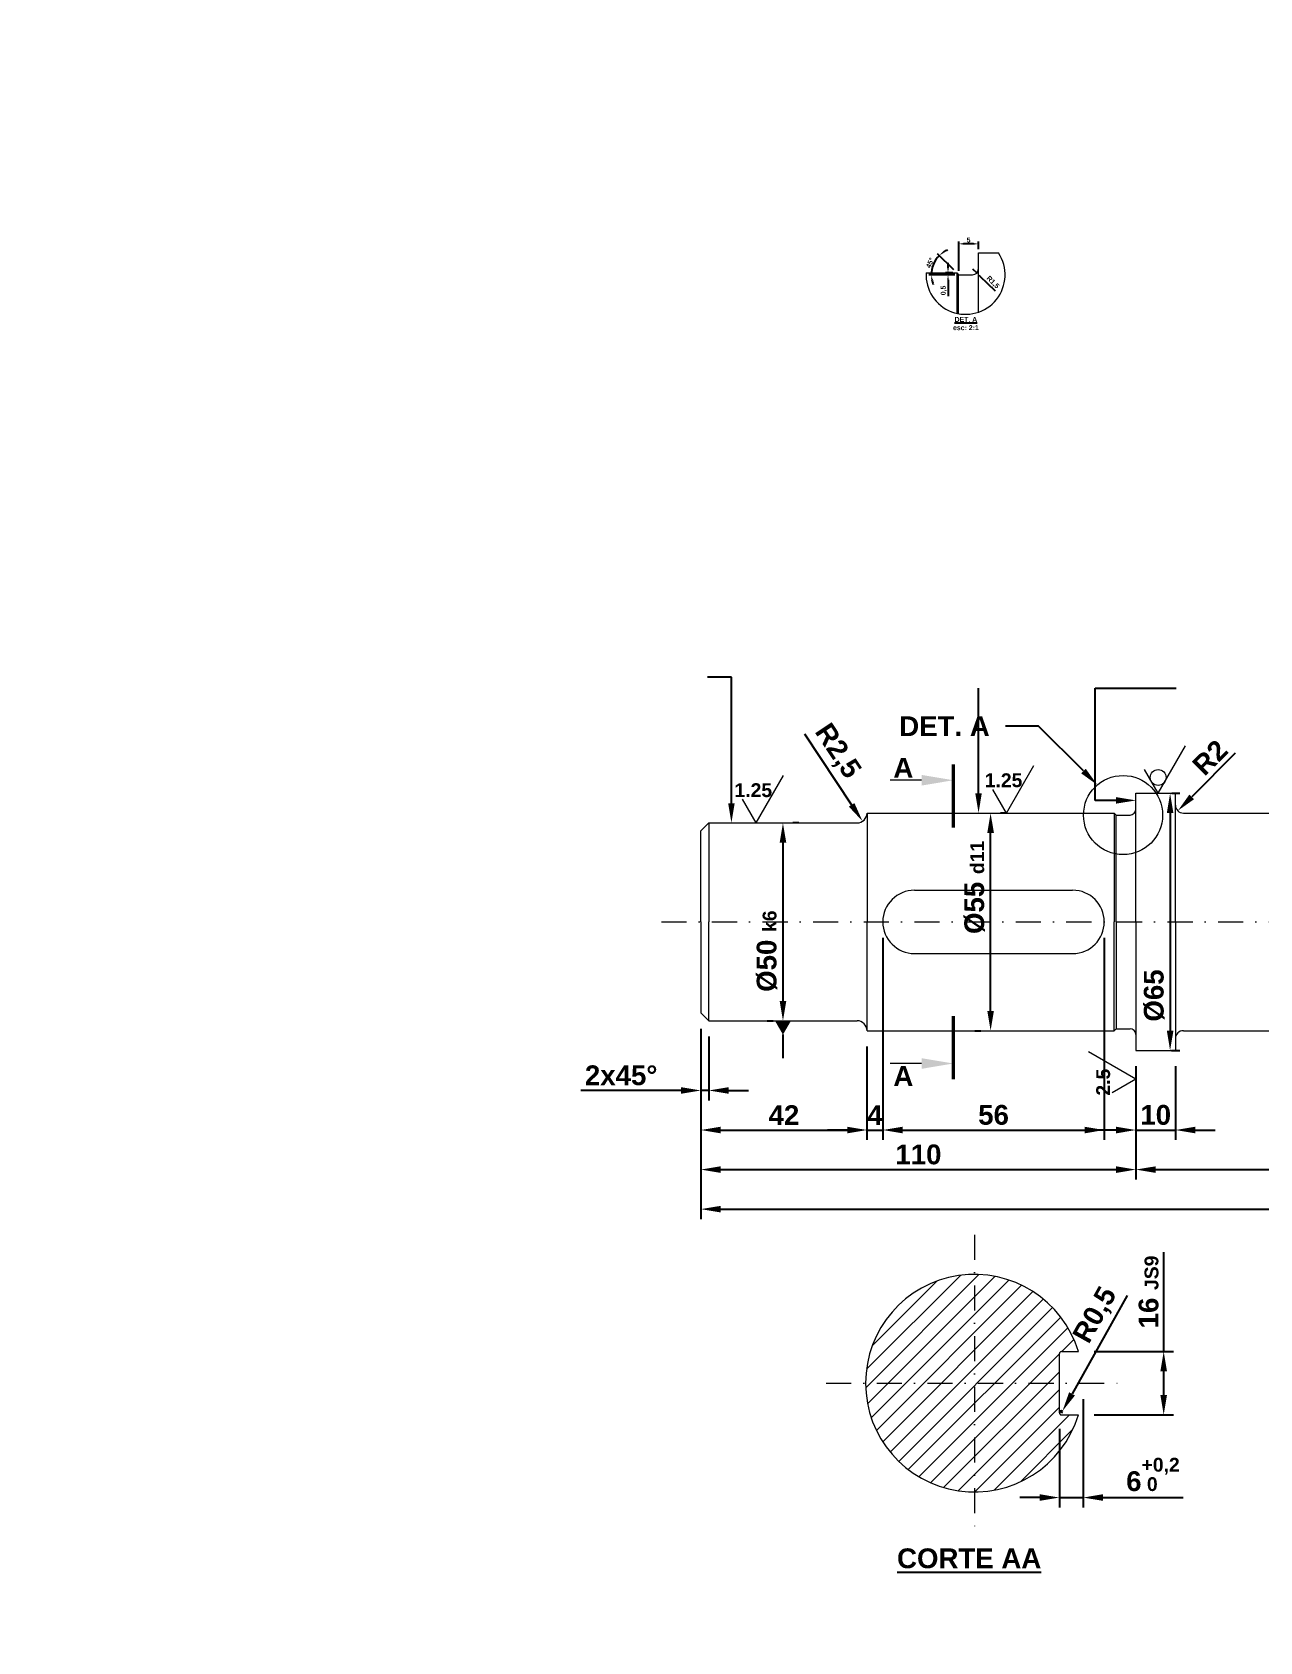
# Model space of a CAD drawing. Header units: millimetres. Extents: x 0 to 619, y 0 to 407.
# Drawn here: x 0 to 310.4, y 0 to 406.9 of the extents above; entities that cross this region are included whole.
import ezdxf
from ezdxf import colors
from ezdxf.entities.mleader import LeaderData, LeaderLine
from ezdxf.enums import TextEntityAlignment as Align
from ezdxf.math import Vec2, Vec3

# ---------------------------------------------------------------- set-up
doc = ezdxf.new("R2010")
doc.units = ezdxf.units.MM
doc.header["$LTSCALE"] = 0.5
doc.header["$PDMODE"] = 66
doc.linetypes.add('DASHDOT', pattern=[25.4, 12.7, -6.35, 0, -6.35])
for name, color, linetype, lineweight in [('Contorno', 5, 'Continuous', 20), ('Cotas', 7, 'Continuous', 5), ('Hachura', 252, 'Continuous', 13), ('Linha de Centro', 46, 'DASHDOT', 5), ('Símbolos', 1, 'Continuous', 5)]:
    doc.layers.add(name, color=color, linetype=linetype, lineweight=lineweight)
doc.layers.add('Texto', color=102, linetype='Continuous')
doc.layers.get('0').off()
doc.styles.get("Standard").update_dxf_attribs({"font": ''})
doc.styles.add('Texto', font='')
doc.styles.add('Texto Viewport', font='')
doc.styles.get('Standard').set_extended_font_data('Arial', bold=True)
doc.styles.get('Texto').set_extended_font_data('Arial', bold=True)
doc.styles.get('Texto Viewport').set_extended_font_data('Arial', bold=True)
doc.dimstyles.new('Cotas', dxfattribs={"dimscale": 0, "dimtxt": 2.5, "dimasz": 2.5, "dimexe": 1.25, "dimexo": 2, "dimtad": 1, "dimtxsty": 'Texto', "dimcen": 2.5, "dimclrt": 102, "dimadec": 0, "dimazin": 0, "dimtfac": 1, "dimtmove": 0, "dimatfit": 3, "dimfxl": 1, "dimarcsym": 0})

# ---------------------------------------------------------------- blocks, each defined once
blk = doc.blocks.new('_None')
blk = doc.blocks.new('*D4')
at = {"layer": 'Cotas', "color": 0, "lineweight": -2, "transparency": 16777216}
for p, q in [((193.83, 206.97), (192.33, 206.97)), ((189.83, 201.97), (189.83, 161.97)), ((185.83, 156.97), (187.33, 156.97))]:
    blk.add_line(p, q, dxfattribs=at)
at = {"layer": 'Cotas', "color": 0, "transparency": 16777216}
for points in [[(189, 201.97), (190.67, 201.97), (189.83, 206.97)], [(189, 161.97), (190.67, 161.97), (189.83, 156.97)]]:
    blk.add_solid(points, dxfattribs=at)
at = {"layer": 'Defpoints', "color": 0, "transparency": 16777216}
for p in [(189.83, 206.97), (189.83, 156.97), (189.83, 156.97)]:
    blk.add_point(p, dxfattribs=at)
at = {"layer": 'Cotas', "color": 102, "transparency": 16777216, "insert": (185.82, 174.57), "char_height": 5, "attachment_point": 5, "rotation": 90, "style": 'Texto'}
blk.add_mtext('%%C50 {\\H0.7x;k6}', dxfattribs=at)
blk = doc.blocks.new('*D5')
at = {"layer": 'Cotas', "color": 0, "lineweight": -2, "transparency": 16777216}
for p, q in [((246.33, 209.47), (244.83, 209.47)), ((242.33, 159.47), (242.33, 204.47)), ((238.33, 154.47), (239.83, 154.47))]:
    blk.add_line(p, q, dxfattribs=at)
at = {"layer": 'Cotas', "color": 0, "transparency": 16777216}
for points in [[(241.5, 204.47), (243.17, 204.47), (242.33, 209.47)], [(241.5, 159.47), (243.17, 159.47), (242.33, 154.47)]]:
    blk.add_solid(points, dxfattribs=at)
at = {"layer": 'Defpoints', "color": 0, "transparency": 16777216}
for p in [(242.33, 209.47), (242.33, 154.47), (242.33, 154.47)]:
    blk.add_point(p, dxfattribs=at)
at = {"layer": 'Cotas', "color": 102, "transparency": 16777216, "insert": (238.32, 190.69), "char_height": 5, "attachment_point": 5, "rotation": 90, "style": 'Texto'}
blk.add_mtext('%%C55 {\\H0.7x;d11}', dxfattribs=at)
blk = doc.blocks.new('*D6')
at = {"layer": 'Cotas', "color": 0, "lineweight": -2, "transparency": 16777216}
for p, q in [((288.18, 214.47), (290.22, 214.47)), ((287.72, 209.47), (287.72, 154.47)), ((288.08, 149.47), (290.22, 149.47))]:
    blk.add_line(p, q, dxfattribs=at)
at = {"layer": 'Cotas', "color": 0, "transparency": 16777216}
for points in [[(286.89, 209.47), (288.56, 209.47), (287.72, 214.47)], [(286.89, 154.47), (288.56, 154.47), (287.72, 149.47)]]:
    blk.add_solid(points, dxfattribs=at)
at = {"layer": 'Defpoints', "color": 0, "transparency": 16777216}
for p in [(284.18, 214.47), (284.08, 149.47), (287.72, 149.47)]:
    blk.add_point(p, dxfattribs=at)
at = {"layer": 'Cotas', "color": 102, "transparency": 16777216, "insert": (283.71, 163.36), "char_height": 5, "attachment_point": 5, "rotation": 90, "style": 'Texto'}
blk.add_mtext('%%C65', dxfattribs=at)
blk = doc.blocks.new('*D10')
at = {"layer": 'Cotas', "color": 0, "lineweight": -2, "transparency": 16777216}
for p, q in [((169.08, 154.97), (169.08, 136.86)), ((171.08, 152.97), (171.08, 136.86)), ((164.08, 139.36), (138.75, 139.36)), ((171.08, 139.36), (169.08, 139.36)), ((176.08, 139.36), (181.08, 139.36))]:
    blk.add_line(p, q, dxfattribs=at)
at = {"layer": 'Cotas', "color": 0, "transparency": 16777216}
for points in [[(164.08, 140.19), (164.08, 138.52), (169.08, 139.36)], [(176.08, 140.19), (176.08, 138.52), (171.08, 139.36)]]:
    blk.add_solid(points, dxfattribs=at)
at = {"layer": 'Defpoints', "color": 0, "transparency": 16777216}
for p in [(169.08, 158.97), (171.08, 156.97), (171.08, 139.36)]:
    blk.add_point(p, dxfattribs=at)
at = {"layer": 'Cotas', "color": 102, "transparency": 16777216, "insert": (148.92, 143.16), "char_height": 5, "attachment_point": 5, "style": 'Texto'}
blk.add_mtext('2x45%%D', dxfattribs=at)
blk = doc.blocks.new('*D13')
at = {"layer": 'Cotas', "color": 0, "lineweight": -2, "transparency": 16777216}
for p, q in [((169.08, 154.97), (169.08, 126.86)), ((211.08, 150.47), (211.08, 126.86)), ((174.08, 129.36), (206.08, 129.36))]:
    blk.add_line(p, q, dxfattribs=at)
at = {"layer": 'Cotas', "color": 0, "transparency": 16777216}
for points in [[(174.08, 130.19), (174.08, 128.52), (169.08, 129.36)], [(206.08, 130.19), (206.08, 128.52), (211.08, 129.36)]]:
    blk.add_solid(points, dxfattribs=at)
at = {"layer": 'Defpoints', "color": 0, "transparency": 16777216}
for p in [(169.08, 158.97), (211.08, 154.47), (211.08, 129.36)]:
    blk.add_point(p, dxfattribs=at)
at = {"layer": 'Cotas', "color": 102, "transparency": 16777216, "insert": (190.08, 133.12), "char_height": 5, "attachment_point": 5, "style": 'Texto'}
blk.add_mtext('42', dxfattribs=at)
blk = doc.blocks.new('*D14')
at = {"layer": 'Cotas', "color": 0, "lineweight": -2, "transparency": 16777216}
for p, q in [((169.08, 154.97), (169.08, 116.86)), ((279.08, 145.47), (279.08, 116.86)), ((174.08, 119.36), (274.08, 119.36))]:
    blk.add_line(p, q, dxfattribs=at)
at = {"layer": 'Cotas', "color": 0, "transparency": 16777216}
for points in [[(174.08, 120.19), (174.08, 118.52), (169.08, 119.36)], [(274.08, 120.19), (274.08, 118.52), (279.08, 119.36)]]:
    blk.add_solid(points, dxfattribs=at)
at = {"layer": 'Defpoints', "color": 0, "transparency": 16777216}
for p in [(169.08, 158.97), (279.08, 149.47), (279.08, 119.36)]:
    blk.add_point(p, dxfattribs=at)
at = {"layer": 'Cotas', "color": 102, "transparency": 16777216, "insert": (224.08, 123.16), "char_height": 5, "attachment_point": 5, "style": 'Texto'}
blk.add_mtext('110', dxfattribs=at)
blk = doc.blocks.new('*D15')
at = {"layer": 'Cotas', "color": 0, "lineweight": -2, "transparency": 16777216}
for p, q in [((169.08, 154.97), (169.08, 106.86)), ((589.08, 157.47), (589.08, 106.86)), ((174.08, 109.36), (584.08, 109.36))]:
    blk.add_line(p, q, dxfattribs=at)
at = {"layer": 'Cotas', "color": 0, "transparency": 16777216}
for points in [[(174.08, 110.19), (174.08, 108.52), (169.08, 109.36)], [(584.08, 110.19), (584.08, 108.52), (589.08, 109.36)]]:
    blk.add_solid(points, dxfattribs=at)
at = {"layer": 'Defpoints', "color": 0, "transparency": 16777216}
for p in [(169.08, 158.97), (589.08, 161.47), (589.08, 109.36)]:
    blk.add_point(p, dxfattribs=at)
at = {"layer": 'Cotas', "color": 102, "transparency": 16777216, "insert": (379.08, 113.16), "char_height": 5, "attachment_point": 5, "style": 'Texto'}
blk.add_mtext('420', dxfattribs=at)
blk = doc.blocks.new('*D16')
at = {"layer": 'Cotas', "color": 0, "lineweight": -2, "transparency": 16777216}
for p, q in [((215.08, 177.97), (215.08, 126.86)), ((211.08, 150.47), (211.08, 126.86)), ((206.08, 129.36), (201.08, 129.36)), ((211.08, 129.36), (215.08, 129.36)), ((220.08, 129.36), (225.08, 129.36))]:
    blk.add_line(p, q, dxfattribs=at)
at = {"layer": 'Cotas', "color": 0, "transparency": 16777216}
for points in [[(206.08, 130.19), (206.08, 128.52), (211.08, 129.36)], [(220.08, 130.19), (220.08, 128.52), (215.08, 129.36)]]:
    blk.add_solid(points, dxfattribs=at)
at = {"layer": 'Defpoints', "color": 0, "transparency": 16777216}
for p in [(215.08, 181.97), (211.08, 154.47), (215.08, 129.36)]:
    blk.add_point(p, dxfattribs=at)
at = {"layer": 'Cotas', "color": 102, "transparency": 16777216, "insert": (213.08, 133.12), "char_height": 5, "attachment_point": 5, "style": 'Texto'}
blk.add_mtext('4', dxfattribs=at)
blk = doc.blocks.new('*D17')
at = {"layer": 'Cotas', "color": 0, "lineweight": -2, "transparency": 16777216}
for p, q in [((215.08, 177.97), (215.08, 126.86)), ((271.08, 177.97), (271.08, 126.86)), ((220.08, 129.36), (266.08, 129.36))]:
    blk.add_line(p, q, dxfattribs=at)
at = {"layer": 'Cotas', "color": 0, "transparency": 16777216}
for points in [[(220.08, 130.19), (220.08, 128.52), (215.08, 129.36)], [(266.08, 130.19), (266.08, 128.52), (271.08, 129.36)]]:
    blk.add_solid(points, dxfattribs=at)
at = {"layer": 'Defpoints', "color": 0, "transparency": 16777216}
for p in [(215.08, 181.97), (271.08, 181.97), (271.08, 129.36)]:
    blk.add_point(p, dxfattribs=at)
at = {"layer": 'Cotas', "color": 102, "transparency": 16777216, "insert": (243.08, 133.16), "char_height": 5, "attachment_point": 5, "style": 'Texto'}
blk.add_mtext('56', dxfattribs=at)
blk = doc.blocks.new('*D18')
at = {"layer": 'Cotas', "color": 0, "lineweight": -2, "transparency": 16777216}
for p, q in [((279.08, 145.47), (279.08, 126.86)), ((289.08, 145.47), (289.08, 126.86)), ((274.08, 129.36), (269.08, 129.36)), ((279.08, 129.36), (289.08, 129.36)), ((294.08, 129.36), (299.08, 129.36))]:
    blk.add_line(p, q, dxfattribs=at)
at = {"layer": 'Cotas', "color": 0, "transparency": 16777216}
for points in [[(274.08, 130.19), (274.08, 128.52), (279.08, 129.36)], [(294.08, 130.19), (294.08, 128.52), (289.08, 129.36)]]:
    blk.add_solid(points, dxfattribs=at)
at = {"layer": 'Defpoints', "color": 0, "transparency": 16777216}
for p in [(279.08, 149.47), (289.08, 149.47), (289.08, 129.36)]:
    blk.add_point(p, dxfattribs=at)
at = {"layer": 'Cotas', "color": 102, "transparency": 16777216, "insert": (284.08, 133.16), "char_height": 5, "attachment_point": 5, "style": 'Texto'}
blk.add_mtext('10', dxfattribs=at)
blk = doc.blocks.new('*D19')
at = {"layer": 'Cotas', "color": 0, "lineweight": -2, "transparency": 16777216}
for p, q in [((414.08, 150.47), (414.08, 116.86)), ((279.08, 145.47), (279.08, 116.86)), ((284.08, 119.36), (409.08, 119.36))]:
    blk.add_line(p, q, dxfattribs=at)
at = {"layer": 'Cotas', "color": 0, "transparency": 16777216}
for points in [[(284.08, 120.19), (284.08, 118.52), (279.08, 119.36)], [(409.08, 120.19), (409.08, 118.52), (414.08, 119.36)]]:
    blk.add_solid(points, dxfattribs=at)
at = {"layer": 'Defpoints', "color": 0, "transparency": 16777216}
for p in [(414.08, 154.47), (279.08, 149.47), (414.08, 119.36)]:
    blk.add_point(p, dxfattribs=at)
at = {"layer": 'Cotas', "color": 102, "transparency": 16777216, "insert": (346.58, 123.16), "char_height": 5, "attachment_point": 5, "style": 'Texto'}
blk.add_mtext('135 {\\H0.7x;h12}', dxfattribs=at)
blk = doc.blocks.new('*D22')
at = {"layer": 'Cotas', "color": 0, "lineweight": -2, "transparency": 16777216}
blk.add_line((195.26, 229.47), (207.2, 211.55), dxfattribs=at)
at = {"layer": 'Cotas', "color": 0, "transparency": 16777216}
blk.add_solid([(207.89, 212.01), (206.5, 211.09), (209.97, 207.39)], dxfattribs=at)
at = {"layer": 'Defpoints', "color": 0, "transparency": 16777216}
for p in [(208.58, 209.47), (209.97, 207.39)]:
    blk.add_point(p, dxfattribs=at)
at = {"layer": 'Cotas', "color": 102, "transparency": 16777216, "insert": (203.43, 224.99), "char_height": 5, "attachment_point": 5, "rotation": 303.6734, "style": 'Texto'}
blk.add_mtext('R2,5', dxfattribs=at)
blk = doc.blocks.new('*D23')
at = {"layer": 'Cotas', "color": 0, "lineweight": -2, "transparency": 16777216}
blk.add_line((304.21, 224.6), (293.2, 213.59), dxfattribs=at)
at = {"layer": 'Cotas', "color": 0, "transparency": 16777216}
blk.add_solid([(292.61, 214.18), (293.79, 213), (289.67, 210.06)], dxfattribs=at)
at = {"layer": 'Defpoints', "color": 0, "transparency": 16777216}
for p in [(289.67, 210.06), (291.08, 211.47)]:
    blk.add_point(p, dxfattribs=at)
at = {"layer": 'Cotas', "color": 102, "transparency": 16777216, "insert": (297.82, 223.52), "char_height": 5, "attachment_point": 5, "rotation": 45, "style": 'Texto'}
blk.add_mtext('R2', dxfattribs=at)
blk = doc.blocks.new('*D25')
at = {"layer": 'Cotas', "color": 0, "lineweight": -2, "transparency": 16777216}
for p, q in [((286.1, 73.36), (286.1, 98.49)), ((268.55, 73.36), (288.6, 73.36)), ((286.1, 62.36), (286.1, 68.36)), ((268.55, 57.36), (288.6, 57.36))]:
    blk.add_line(p, q, dxfattribs=at)
at = {"layer": 'Cotas', "color": 0, "transparency": 16777216}
for points in [[(285.27, 68.36), (286.93, 68.36), (286.1, 73.36)], [(285.27, 62.36), (286.93, 62.36), (286.1, 57.36)]]:
    blk.add_solid(points, dxfattribs=at)
at = {"layer": 'Defpoints', "color": 0, "transparency": 16777216}
for p in [(264.55, 73.36), (264.55, 57.36), (286.1, 57.36)]:
    blk.add_point(p, dxfattribs=at)
at = {"layer": 'Cotas', "color": 102, "transparency": 16777216, "insert": (282.3, 88.42), "char_height": 5, "attachment_point": 5, "rotation": 90, "style": 'Texto'}
blk.add_mtext('16 {\\H0.7x;JS9}', dxfattribs=at)
blk = doc.blocks.new('*D26')
at = {"layer": 'Cotas', "color": 0, "lineweight": -2, "transparency": 16777216}
for p, q in [((276.83, 87.56), (262.92, 62.66)), ((260.24, 57.86), (260.48, 58.29))]:
    blk.add_line(p, q, dxfattribs=at)
blk.add_arc((260.24, 57.86), 0.5, 60.807, 180, dxfattribs=at)
at = {"layer": 'Cotas', "color": 0, "transparency": 16777216}
blk.add_solid([(262.19, 63.07), (263.65, 62.25), (260.48, 58.29)], dxfattribs=at)
at = {"layer": 'Defpoints', "color": 0, "transparency": 16777216}
for p in [(260.24, 57.86), (260.48, 58.29)]:
    blk.add_point(p, dxfattribs=at)
at = {"layer": 'Cotas', "color": 102, "transparency": 16777216, "insert": (269.03, 82.45), "char_height": 5, "attachment_point": 5, "rotation": 60.807, "style": 'Texto'}
blk.add_mtext('R0,5', dxfattribs=at)
blk = doc.blocks.new('*D28')
at = {"layer": 'Cotas', "color": 0, "lineweight": -2, "transparency": 16777216}
for p, q in [((265.74, 61.36), (265.74, 33.96)), ((259.74, 53.86), (259.74, 33.96)), ((254.74, 36.46), (249.74, 36.46)), ((259.74, 36.46), (265.74, 36.46)), ((270.74, 36.46), (291.03, 36.46))]:
    blk.add_line(p, q, dxfattribs=at)
at = {"layer": 'Cotas', "color": 0, "transparency": 16777216}
for points in [[(254.74, 37.3), (254.74, 35.63), (259.74, 36.46)], [(270.74, 37.3), (270.74, 35.63), (265.74, 36.46)]]:
    blk.add_solid(points, dxfattribs=at)
at = {"layer": 'Defpoints', "color": 0, "transparency": 16777216}
for p in [(265.74, 65.36), (259.74, 57.86), (265.74, 36.46)]:
    blk.add_point(p, dxfattribs=at)
at = {"layer": 'Cotas', "color": 102, "transparency": 16777216, "insert": (283.38, 42.27), "char_height": 5, "attachment_point": 5, "style": 'Texto'}
blk.add_mtext('6{\\H3.500000;\\S+0,2^  0;}', dxfattribs=at)
blk = doc.blocks.new('*D30')
at = {"layer": 'Cotas', "color": 0, "lineweight": -2, "transparency": 16777216}
for p, q in [((234.26, 346.54), (234.26, 353.97)), ((239.26, 352.04), (239.26, 353.97)), ((238.01, 353.35), (235.51, 353.35))]:
    blk.add_line(p, q, dxfattribs=at)
at = {"layer": 'Cotas', "color": 0, "transparency": 16777216}
for points in [[(235.51, 353.56), (235.51, 353.14), (234.26, 353.35)], [(238.01, 353.56), (238.01, 353.14), (239.26, 353.35)]]:
    blk.add_solid(points, dxfattribs=at)
at = {"layer": 'Defpoints', "color": 0, "transparency": 16777216}
for p in [(234.26, 353.35), (239.26, 351.04), (234.26, 345.54)]:
    blk.add_point(p, dxfattribs=at)
at = {"layer": 'Cotas', "color": 102, "transparency": 16777216, "insert": (236.76, 354.3), "char_height": 1.25, "attachment_point": 5, "style": 'Texto'}
blk.add_mtext('5', dxfattribs=at)
blk = doc.blocks.new('*D31')
at = {"layer": 'Cotas', "color": 0, "lineweight": -2, "transparency": 16777216}
for p, q in [((233.05, 346.75), (228.94, 350.85)), ((233.26, 345.54), (226.74, 345.54))]:
    blk.add_line(p, q, dxfattribs=at)
for start, end in [(135, 180), (114.1733, 124.5867), (190.4133, 200.8267)]:
    blk.add_arc((234.26, 345.54), 6.89, start, end, dxfattribs=at)
at = {"layer": 'Cotas', "color": 0, "transparency": 16777216}
for points in [[(230.48, 351.05), (230.21, 351.37), (229.39, 350.41)], [(227.28, 344.28), (227.69, 344.31), (227.37, 345.54)]]:
    blk.add_solid(points, dxfattribs=at)
at = {"layer": 'Defpoints', "color": 0, "transparency": 16777216}
for p in [(228.29, 348.98), (233.76, 346.04), (234.26, 345.54), (234.26, 345.54), (237.76, 345.54)]:
    blk.add_point(p, dxfattribs=at)
at = {"layer": 'Cotas', "color": 102, "transparency": 16777216, "insert": (227.02, 348.54), "char_height": 1.25, "attachment_point": 5, "rotation": 67.5, "style": 'Texto'}
blk.add_mtext('45°', dxfattribs=at)
blk = doc.blocks.new('*D32')
at = {"layer": 'Cotas', "color": 0, "lineweight": -2, "transparency": 16777216}
for p, q in [((232.76, 346.04), (230.94, 346.04)), ((231.57, 347.29), (231.57, 348.54)), ((231.57, 346.04), (231.57, 345.54)), ((233.26, 345.54), (230.94, 345.54)), ((231.57, 344.29), (231.57, 340.11))]:
    blk.add_line(p, q, dxfattribs=at)
at = {"layer": 'Cotas', "color": 0, "transparency": 16777216}
for points in [[(231.36, 347.29), (231.77, 347.29), (231.57, 346.04)], [(231.36, 344.29), (231.77, 344.29), (231.57, 345.54)]]:
    blk.add_solid(points, dxfattribs=at)
at = {"layer": 'Defpoints', "color": 0, "transparency": 16777216}
for p in [(233.76, 346.04), (231.57, 345.54), (234.26, 345.54)]:
    blk.add_point(p, dxfattribs=at)
at = {"layer": 'Cotas', "color": 102, "transparency": 16777216, "insert": (230.49, 341.58), "char_height": 1.25, "attachment_point": 5, "rotation": 90, "style": 'Texto'}
blk.add_mtext('0,5', dxfattribs=at)
blk = doc.blocks.new('*D33')
at = {"layer": 'Cotas', "color": 0, "lineweight": -2, "transparency": 16777216}
for p, q in [((237.76, 347.04), (238.83, 345.99)), ((243.59, 341.37), (239.73, 345.12))]:
    blk.add_line(p, q, dxfattribs=at)
at = {"layer": 'Cotas', "color": 0, "transparency": 16777216}
blk.add_solid([(239.87, 345.27), (239.58, 344.97), (238.83, 345.99)], dxfattribs=at)
at = {"layer": 'Defpoints', "color": 0, "transparency": 16777216}
for p in [(237.76, 347.04), (238.83, 345.99)]:
    blk.add_point(p, dxfattribs=at)
at = {"layer": 'Cotas', "color": 102, "transparency": 16777216, "insert": (242.86, 343.59), "char_height": 1.25, "attachment_point": 5, "rotation": 315.8384, "style": 'Texto'}
blk.add_mtext('R1,5', dxfattribs=at)
blk = doc.blocks.new('superfície1')
at = {"layer": 'Símbolos'}
for q in [(3.46, 6), (-1.73, 3)]:
    blk.add_line((0, 0), q, dxfattribs=at)
blk.add_attdef('0.00', text='', height=1.75, dxfattribs=at).set_placement((-0.36, 3.27), align=Align.CENTER)
blk = doc.blocks.new('superfície4')
at = {"layer": 'Símbolos'}
for q in [(-6, 3.46), (-3, -1.73)]:
    blk.add_line((0, 0), q, dxfattribs=at)
blk.add_attdef('0.00', text='', height=1.75, rotation=90, dxfattribs=at).set_placement((-3.27, -0.36), align=Align.CENTER)
blk = doc.blocks.new('superfície5')
at = {"layer": 'Símbolos'}
for q in [(3.46, 6), (-1.73, 3)]:
    blk.add_line((0, 0), q, dxfattribs=at)
blk.add_circle((0, 2), 1, dxfattribs=at)
blk = doc.blocks.new('Corte')
at = {"layer": 'Símbolos'}
blk.add_line((4, 6), (8, 6), dxfattribs=at)
at = {"layer": 'Símbolos', "const_width": 0.4}
blk.add_lwpolyline([(0, 8), (0, 0)], dxfattribs=at)
at = {"layer": 'Símbolos'}
blk.add_solid([(4, 6.67), (4, 5.33), (0, 6)], dxfattribs=at)
blk.add_attdef('A', text='', height=2.5, dxfattribs=at).set_placement((6.32, 7.58), align=Align.MIDDLE)
blk = doc.blocks.new('_DatumFilled')
at = {"color": 0, "linetype": 'ByBlock'}
blk.add_solid([(0, 0.58), (-1, 0), (0, -0.58)], dxfattribs=at)

msp = doc.modelspace()

# ---------------------------------------------------------------- hatches: boundary and pattern name
at = {"layer": 'Hachura'}
h = msp.add_hatch(dxfattribs=at)
h.set_pattern_fill('ANSI31', color=256)
h.set_pattern_definition([(45, (-3374.5707, -746.2346), (-2.245064, 2.245064), [])])
h.paths.add_polyline_path([(238.239, 92.858, 0.4142136), (210.739, 65.358), (238.239, 65.358)])
h.paths.add_polyline_path([(238.239, 92.858), (238.239, 65.358), (259.739, 65.358), (259.739, 72.858, -0.4142136), (260.239, 73.358), (264.55, 73.358, 0.3301744)])
h.paths.add_polyline_path([(264.55, 57.358), (260.239, 57.358, -0.4142136), (259.739, 57.858), (259.739, 65.358), (238.239, 65.358), (238.239, 37.858, 0.3301744)])
h.paths.add_polyline_path([(238.239, 65.358), (210.739, 65.358, 0.4142136), (238.239, 37.858)])

# ---------------------------------------------------------------- linework, layer by layer
at = {"layer": 'Contorno'}
for p, q in [((239.257, 336.082), (239.257, 351.039)), ((239.257, 351.039), (244.358, 351.039)), ((226.019, 346.039), (233.757, 346.039)), ((233.757, 346.039), (234.257, 345.539)), ((233.757, 346.039), (233.757, 335.796)), ((234.257, 335.693), (234.257, 345.539)), ((234.257, 345.539), (237.757, 345.539)), ((279.082, 181.971), (279.082, 214.471)), ((279.082, 214.471), (289.082, 214.471)), ((289.082, 181.971), (289.082, 214.471)), ((211.082, 209.471), (211.082, 209.471)), ((211.082, 209.471), (273.582, 209.471)), ((211.082, 209.471), (211.082, 181.971)), ((273.582, 209.471), (274.082, 208.971)), ((273.582, 209.471), (273.582, 181.971)), ((274.082, 181.971), (274.082, 208.971)), ((274.082, 208.971), (277.582, 208.971)), ((291.082, 209.471), (414.082, 209.471)), ((171.082, 206.971), (169.082, 204.971)), ((169.082, 181.971), (169.082, 204.971)), ((171.082, 206.971), (208.582, 206.971)), ((171.082, 206.971), (171.082, 181.971)), ((223.082, 189.971), (263.082, 189.971)), ((169.082, 181.971), (169.082, 158.971)), ((171.082, 156.971), (171.082, 181.971)), ((211.082, 154.471), (211.082, 181.971)), ((273.582, 154.471), (273.582, 181.971)), ((274.082, 181.971), (274.082, 154.971)), ((279.082, 181.971), (279.082, 149.471)), ((289.082, 181.971), (289.082, 149.471)), ((223.082, 173.971), (263.082, 173.971)), ((171.082, 156.971), (169.082, 158.971)), ((171.082, 156.971), (208.582, 156.971)), ((273.582, 154.471), (274.082, 154.971)), ((274.082, 154.971), (277.582, 154.971)), ((211.082, 154.471), (211.082, 154.471)), ((211.082, 154.471), (273.582, 154.471)), ((291.082, 154.471), (414.082, 154.471)), ((279.082, 149.471), (289.082, 149.471)), ((260.239, 73.358), (264.55, 73.358)), ((259.739, 57.858), (259.739, 72.858)), ((260.239, 57.358), (264.55, 57.358))]:
    msp.add_line(p, q, dxfattribs=at)
for centre, radius, start, end in [((237.757, 347.039), 1.5, 270, 0), ((208.582, 209.471), 2.5, 270, 0), ((277.582, 210.471), 1.5, 270, 0), ((291.082, 211.471), 2, 180, 270), ((223.082, 181.971), 8, 90, 270), ((263.082, 181.971), 8, 270, 90), ((208.582, 154.471), 2.5, 0, 90), ((277.582, 153.471), 1.5, 0, 90), ((291.082, 152.471), 2, 90, 180), ((238.239, 65.358), 27.5, 16.91239, 343.08761), ((260.239, 72.858), 0.5, 90, 180), ((260.239, 57.858), 0.5, 180, 270)]:
    msp.add_arc(centre, radius, start, end, dxfattribs=at)
at = {"layer": 'Cotas'}
msp.add_circle((275.832, 208.971), 10, dxfattribs=at)
msp.add_arc((236.007, 345.539), 10, 177.13402, 33.36701, dxfattribs=at)
at = {"layer": 'Linha de Centro'}
for p, q in [((159.082, 181.971), (599.082, 181.971)), ((238.239, 102.858), (238.239, 27.858)), ((200.739, 65.358), (275.739, 65.358))]:
    msp.add_line(p, q, dxfattribs=at)

# ---------------------------------------------------------------- block references
at = {"layer": 'Símbolos', "xscale": 2, "yscale": 2, "zscale": 2}
msp.add_blockref('superfície5', (284.715, 214.471), dxfattribs=at)
at = {"layer": 'Símbolos'}
ref = msp.add_blockref('Corte', (232.902, 205.77), dxfattribs=dict(at, xscale=-2, yscale=2, zscale=2))
ref.add_attrib('A', 'A', dxfattribs={"color": 102, "height": 5}).set_placement((220.266, 220.934), align=Align.MIDDLE)
ref = msp.add_blockref('superfície1', (246.332, 209.471), dxfattribs=dict(at, xscale=2, yscale=2, zscale=2))
ref.add_attrib('0.00', '1.25', dxfattribs={"color": 102, "height": 3.5}).set_placement((245.607, 216.017), align=Align.CENTER)
ref = msp.add_blockref('superfície1', (183.055, 206.971), dxfattribs=dict(at, xscale=2, yscale=2, zscale=2))
ref.add_attrib('0.00', '1.25', dxfattribs={"color": 102, "height": 3.5}).set_placement((182.33, 213.517), align=Align.CENTER)
ref = msp.add_blockref('Corte', (232.902, 158.172), dxfattribs=dict(at, xscale=2, yscale=2, zscale=2, rotation=180))
ref.add_attrib('A', 'A', dxfattribs={"color": 102, "height": 5}).set_placement((220.266, 143.008), align=Align.MIDDLE)
ref = msp.add_blockref('superfície4', (279.082, 142.178), dxfattribs=dict(at, xscale=2, yscale=2, zscale=2))
ref.add_attrib('0.00', '2.5', dxfattribs={"color": 102, "height": 3.5, "rotation": 90}).set_placement((272.537, 141.453), align=Align.CENTER)

# ---------------------------------------------------------------- texts
at = {"layer": 'Texto', "style": 'Texto Viewport'}
for s, width, gutter_width, insert, char_height, attachment_point in [('{\\LDET. A\\P}esc: 2:1', 11.14825, 8.75, (236.083, 333.194), 1.25, 5), ('{\\LCORTE AA}', 66.55522, 35, (218.677, 23.605), 5, 1)]:
    msp.add_mtext_dynamic_manual_height_columns(s, width=width, gutter_width=gutter_width, heights=[0], dxfattribs=dict(at, insert=insert, char_height=char_height, attachment_point=attachment_point))

# ---------------------------------------------------------------- dimensions: what is measured, and where the dimension line sits
at = {"layer": 'Cotas'}
for base, p1, p2, override, picture, middle in [((234.257, 353.35), (239.257, 351.039), (234.257, 345.539), {"dimscale": 0.5}, '*D30', (236.757, 354.298)), ((271.082, 129.356), (215.082, 181.971), (271.082, 181.971), {"dimscale": 2, "dimtmove": 1}, '*D17', (243.082, 133.159)), ((289.082, 129.356), (279.082, 149.471), (289.082, 149.471), {"dimscale": 2}, '*D18', (284.082, 133.159)), ((265.739, 36.462), (259.739, 57.858), (265.739, 65.358), {"dimscale": 2, "dimgap": 0.625, "dimtol": 1, "dimlim": 0, "dimtp": 0.2, "dimtm": 0, "dimtfac": 0.7}, '*D28', (283.385, 42.273))]:
    dim = msp.add_linear_dim(base=base, p1=p1, p2=p2, dimstyle='Cotas', override=override, dxfattribs=at)
    dim.commit()
    dim.dimension.update_dxf_attribs({"geometry": picture, "text_midpoint": middle})
dim = msp.add_angular_dim_2l(base=(228.292, 348.983), line1=((234.257, 345.539), (237.757, 345.539)), line2=((233.757, 346.039), (234.257, 345.539)), dimstyle='Cotas', override={"dimscale": 0.5}, dxfattribs=at)
dim.commit()
dim.dimension.update_dxf_attribs({"geometry": '*D31', "text_midpoint": (227.015, 348.539)})
dim = msp.add_linear_dim(base=(231.565, 345.539), p1=(233.757, 346.039), p2=(234.257, 345.539), angle=90, dimstyle='Cotas', override={"dimscale": 0.5}, dxfattribs=at)
dim.commit()
dim.dimension.update_dxf_attribs({"geometry": '*D32', "text_midpoint": (230.486, 341.576)})
dim = msp.add_radius_dim(center=(237.757, 347.039), mpoint=(238.833, 345.994), dimstyle='Cotas', override={"dimscale": 0.5}, dxfattribs=at)
dim.commit()
dim.dimension.update_dxf_attribs({"geometry": '*D33', "text_midpoint": (242.86, 343.587)})
for center, mpoint, picture, middle in [((208.582, 209.471), (209.968, 207.39), '*D22', (199.841, 222.591)), ((291.082, 211.471), (289.668, 210.057), '*D23', (300.475, 220.864)), ((260.239, 57.858), (260.483, 58.295), '*D26', (272.801, 80.342))]:
    dim = msp.add_radius_dim(center=center, mpoint=mpoint, dimstyle='Cotas', override={"dimscale": 2}, dxfattribs=at)
    dim.commit()
    dim.dimension.update_dxf_attribs({"geometry": picture, "text_midpoint": middle, "dimtype": 164})
for base, p1, p2, text, override, picture, middle in [((287.722, 149.471), (284.184, 214.471), (284.082, 149.471), '%%C<>', {"dimscale": 2, "dimjust": 2}, '*D6', (283.713, 163.359)), ((242.332, 154.471), (242.332, 209.471), (242.332, 154.471), '%%C<> {\\H0.7x;d11}', {"dimscale": 2, "dimjust": 1}, '*D5', (238.323, 190.692)), ((189.832, 156.971), (189.832, 206.971), (189.832, 156.971), '%%C<> {\\H0.7x;k6}', {"dimscale": 2, "dimjust": 2}, '*D4', (185.823, 174.567))]:
    dim = msp.add_linear_dim(base=base, p1=p1, p2=p2, angle=90, text=text, dimstyle='Cotas', override=override, dxfattribs=at)
    dim.commit()
    dim.dimension.update_dxf_attribs({"geometry": picture, "text_midpoint": middle})
for base, p1, p2, override, picture, middle in [((215.082, 129.356), (211.082, 154.471), (215.082, 181.971), {"dimscale": 2, "dimtmove": 1}, '*D16', (213.082, 129.356)), ((589.082, 109.356), (169.082, 158.971), (589.082, 161.471), {"dimscale": 2, "dimtmove": 0}, '*D15', (379.082, 109.356)), ((211.082, 129.356), (169.082, 158.971), (211.082, 154.471), {"dimscale": 2, "dimtmove": 0}, '*D13', (190.082, 129.356)), ((279.082, 119.356), (169.082, 158.971), (279.082, 149.471), {"dimscale": 2, "dimtmove": 0}, '*D14', (224.082, 119.356))]:
    dim = msp.add_linear_dim(base=base, p1=p1, p2=p2, dimstyle='Cotas', override=override, dxfattribs=at)
    dim.commit()
    dim.dimension.update_dxf_attribs({"geometry": picture, "text_midpoint": middle, "dimtype": 160})
dim = msp.add_linear_dim(base=(171.082, 139.356), p1=(169.082, 158.971), p2=(171.082, 156.971), text='<>x45%%D', dimstyle='Cotas', override={"dimscale": 2, "dimtmove": 0}, dxfattribs=at)
dim.commit()
dim.dimension.update_dxf_attribs({"geometry": '*D10', "text_midpoint": (148.915, 139.356), "dimtype": 160})
dim = msp.add_linear_dim(base=(414.082, 119.356), p1=(279.082, 149.471), p2=(414.082, 154.471), text='<> {\\H0.7x;h12}', dimstyle='Cotas', override={"dimscale": 2, "dimtmove": 1}, dxfattribs=at)
dim.commit()
dim.dimension.update_dxf_attribs({"geometry": '*D19', "text_midpoint": (346.582, 123.159)})
dim = msp.add_linear_dim(base=(286.102, 57.358), p1=(264.55, 73.358), p2=(264.55, 57.358), angle=90, text='<> {\\H0.7x;JS9}', dimstyle='Cotas', override={"dimscale": 2}, dxfattribs=at)
dim.commit()
dim.dimension.update_dxf_attribs({"geometry": '*D25', "text_midpoint": (286.102, 88.424), "dimtype": 160})

# ---------------------------------------------------------------- leaders
ml = msp.add_multileader_mtext('Standard', dxfattribs=at)
ml.set_content('', color=102)
ml.set_leader_properties()
ml.set_arrow_properties(name='NONE')
ml.build(insert=Vec2(0, 0))
ml.multileader.update_dxf_attribs({"leader_type": 0, "has_dogleg": 0, "dogleg_length": 0, "arrow_head_size": 1.25, "scale": 0.5})
ctx = ml.context
ctx.base_point, ctx.scale, ctx.char_height, ctx.arrow_head_size, ctx.landing_gap_size, ctx.plane_origin = Vec3(95.192, 406.225), 0.5, 1.25, 1.25, 1, Vec3(96.192, 404.081)
notes = []
notes.append((ctx, [(0, (0, 0, 0), (0, 0), (1, 0), 1, [])]))
ctx.mtext.insert, ctx.mtext.width, ctx.mtext.defined_height, ctx.mtext.flow_direction = Vec3(96.192, 406.85), 5.97754, 2.769, 5
ml = msp.add_multileader_mtext('Standard', dxfattribs=at)
ml.set_content('')
ml.set_leader_properties()
ml.build(insert=Vec2(0, 0))
ml.multileader.update_dxf_attribs({"has_dogleg": 0, "dogleg_length": 0, "arrow_head_size": 5, "scale": 2})
ctx = ml.context
ctx.base_point, ctx.scale, ctx.char_height, ctx.arrow_head_size, ctx.landing_gap_size, ctx.plane_origin = Vec3(171.779, 237.374), 2, 8, 5, 4, Vec3(176.802, 206.971)
notes.append((ctx, [(0, (1, 1, 0), (170.746, 243.798), (-1, 0), 0, [(0, [(176.802, 206.971), (176.802, 243.798)], 0, [])])]))
ctx.mtext, ml.multileader.dxf.content_type = None, 0
ml = msp.add_multileader_mtext('Standard', dxfattribs=at)
ml.set_content('')
ml.set_leader_properties()
ml.build(insert=Vec2(0, 0))
ml.multileader.update_dxf_attribs({"has_dogleg": 0, "dogleg_length": 0, "arrow_head_size": 5, "scale": 2})
ctx = ml.context
ctx.base_point, ctx.scale, ctx.char_height, ctx.arrow_head_size, ctx.landing_gap_size, ctx.plane_origin = Vec3(251.174, 239.237), 2, 8, 5, 4, Vec3(239.289, 209.471)
notes.append((ctx, [(0, (1, 1, 0), (239.244, 241.003), (-1, 0), 0, [(0, [(239.289, 209.471)], 0, [])])]))
ctx.mtext, ml.multileader.dxf.content_type = None, 0
ml = msp.add_multileader_mtext('Standard', dxfattribs=at)
ml.set_content('')
ml.set_leader_properties()
ml.build(insert=Vec2(0, 0))
ml.multileader.update_dxf_attribs({"has_dogleg": 0, "dogleg_length": 0, "arrow_head_size": 5, "scale": 2})
ctx = ml.context
ctx.base_point, ctx.scale, ctx.char_height, ctx.arrow_head_size, ctx.landing_gap_size, ctx.plane_origin = Vec3(279.743, 230.058), 2, 8, 5, 4, Vec3(279.082, 212.678)
notes.append((ctx, [(0, (1, 1, 0), (289.23, 241.003), (1, 0), 0, [(0, [(279.082, 212.678), (268.749, 212.678), (268.749, 241.003)], 0, [])])]))
ctx.mtext, ml.multileader.dxf.content_type = None, 0
ml = msp.add_multileader_mtext('Standard', dxfattribs=at)
ml.set_content('DET. A', color=102)
ml.set_leader_properties()
ml.build(insert=Vec2(0, 0))
ml.multileader.update_dxf_attribs({"has_dogleg": 0, "dogleg_length": 0, "arrow_head_size": 5, "scale": 2})
ctx = ml.context
ctx.base_point, ctx.scale, ctx.char_height, ctx.arrow_head_size, ctx.landing_gap_size, ctx.plane_origin = Vec3(215.758, 231.433), 2, 5, 5, 4, Vec3(269.336, 216.573)
ctx.text_align_type = 2
notes.append((ctx, [(0, (1, 1, 0), (246.121, 231.433), (-1, 0), 0, [(0, [(269.336, 216.573), (254.476, 231.433)], 0, [])])]))
ctx.mtext.insert, ctx.mtext.alignment, ctx.mtext.flow_direction = Vec3(242.121, 233.935), 3, 5
ml = msp.add_multileader_mtext('Standard', dxfattribs=at)
ml.set_content('')
ml.set_leader_properties()
ml.set_arrow_properties(name='DATUMFILLED')
ml.build(insert=Vec2(0, 0))
ml.multileader.update_dxf_attribs({"has_dogleg": 0, "dogleg_length": 0, "arrow_head_size": 3.5, "scale": 2})
ctx = ml.context
ctx.base_point, ctx.scale, ctx.char_height, ctx.arrow_head_size, ctx.landing_gap_size, ctx.plane_origin = Vec3(200.458, 147.487), 2, 8, 3.5, 4, Vec3(189.832, 156.971)
notes.append((ctx, [(0, (1, 1, 0), (189.832, 147.487), (1, 0), 0, [(0, [(189.832, 156.971)], 0, [])])]))
ctx.mtext, ml.multileader.dxf.content_type = None, 0
for ctx, leaders in notes:
    for number, flags, end, landing, length, lines in leaders:
        leader = LeaderData()
        leader.index, (leader.has_last_leader_line, leader.has_dogleg_vector, leader.attachment_direction) = number, flags
        leader.last_leader_point, leader.dogleg_vector, leader.dogleg_length = Vec3(end), Vec3(landing), length
        for number, points, colour, breaks in lines:
            line = LeaderLine()
            line.index, line.vertices, line.color, line.breaks = number, Vec3.list(points), colors.encode_raw_color(colour), breaks
            leader.lines.append(line)
        ctx.leaders.append(leader)

doc.saveas('drawing.dxf')
